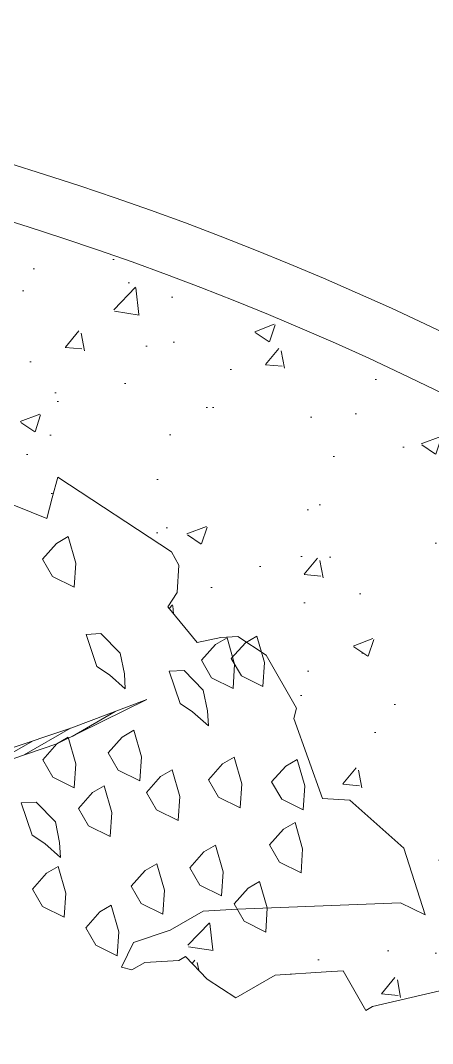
# Model space of a CAD drawing. Header units: metres. Extents: x 12093 to 20303, y 514 to 1412.
# Drawn here: x 19712.587 to 19713.338, y 705.738 to 707.602 of the extents above; entities that cross this region are included whole.
import ezdxf

# ---------------------------------------------------------------- set-up
doc = ezdxf.new("R2010")
doc.units = ezdxf.units.M
for name, color, linetype, lineweight in [('ARBOLES', 52, 'Continuous', 13), ('grass', 64, 'Continuous', 13), ('Layer2', 43, 'Continuous', 20), ('MANZANAS-ORIGINALES', 147, 'Continuous', 9)]:
    doc.layers.add(name, color=color, linetype=linetype, lineweight=lineweight)
pattern_1 = [(50, (19136.99335, 73.14804), (0.36436934, -0.03187817), [0.0381, -0.4191]), (355, (19136.99335, 73.14804), (-0.07048565, 0.38211329), [0.03048, -0.33528]), (100.451, (19137.0237, 73.1454), (0.293885, 0.35023338), [0.03238, -0.35618]), (46.1842, (19136.99335, 73.24964), (0.54215808, -0.08408466), [0.05715, -0.62865]), (96.6356, (19137.03853, 73.24264), (0.47480847, 0.4948511), [0.04857, -0.53427]), (351.184, (19136.99335, 73.24964), (0.4748092, 0.49485024), [0.04572, -0.50292]), (21, (19137.04415, 73.22424), (0.30322976, -0.20453104), [0.0381, -0.4191]), (326, (19137.04415, 73.22424), (0.12360406, 0.36837593), [0.03048, -0.33528]), (71.4514, (19137.06942, 73.2072), (0.42683298, 0.16384572), [0.03238, -0.35618]), (37.5, (19136.99335, 73.14804), (0.006177207, 0.169110078), [0, -0.331216, 0, -0.34036, 0, -0.33655]), (7.5, (19136.99335, 73.14804), (0.133639325, 0.20036115), [0, -0.194056, 0, -0.323596, 0, -0.12827]), (327.5, (19136.88007, 73.14804), (0.27118119, -0.011457488), [0, -0.127, 0, -0.39624, 0, -0.52578]), (317.5, (19136.82927, 73.14804), (0.29625836, 0.05085298), [0, -0.1651, 0, -0.263144, 0, -0.37338])]

# ---------------------------------------------------------------- blocks, each defined once
blk = doc.blocks.new('ghgfghgh')
at = {"layer": 'ARBOLES', "lineweight": 20}
for p, q in [((20002.4707, 664.8002), (20002.3672, 664.7493)), ((20002.3833, 664.7674), (20002.4707, 664.8002)), ((20002.3848, 664.7579), (20002.4344, 664.7866)), ((20002.3091, 664.7424), (20002.3833, 664.7674)), ((20002.3299, 664.7367), (20002.3831, 664.7674)), ((20002.3672, 664.7493), (20002.2559, 664.7116)), ((20002.2863, 664.7219), (20002.3394, 664.7526))]:
    blk.add_line(p, q, dxfattribs=at)
at = {"layer": 'grass'}
for p, q in [((20002.3621, 665.032), (20002.3685, 665.0559)), ((20002.3685, 665.0559), (20002.4989, 664.9698)), ((20002.2635, 665.0456), (20002.3557, 665.0081)), ((20002.3557, 665.0081), (20002.3621, 665.032)), ((20002.3804, 664.9874), (20002.3671, 664.9797)), ((20002.3891, 664.957), (20002.3804, 664.9874)), ((20002.3671, 664.9797), (20002.351, 664.9616)), ((20002.351, 664.9616), (20002.3625, 664.9416)), ((20002.4989, 664.9698), (20002.5076, 664.9546)), ((20002.3873, 664.9294), (20002.3891, 664.957)), ((20002.5076, 664.9546), (20002.5056, 664.9232)), ((20002.3625, 664.9416), (20002.3873, 664.9294)), ((20002.5056, 664.9232), (20002.4949, 664.9069)), ((20002.4949, 664.9069), (20002.5286, 664.8659)), ((20002.4009, 664.8751), (20002.418, 664.8762)), ((20002.4134, 664.8381), (20002.4009, 664.8751)), ((20002.418, 664.8762), (20002.44, 664.8534)), ((20002.5286, 664.8659), (20002.5557, 664.8714)), ((20002.5628, 664.8711), (20002.5495, 664.8634)), ((20002.5557, 664.8714), (20002.5752, 664.8726)), ((20002.5715, 664.8407), (20002.5628, 664.8711)), ((20002.5838, 664.8655), (20002.5677, 664.8473)), ((20002.5752, 664.8726), (20002.6078, 664.8511)), ((20002.5971, 664.8732), (20002.5838, 664.8655)), ((20002.6058, 664.8427), (20002.5971, 664.8732)), ((20002.44, 664.8534), (20002.4449, 664.8296)), ((20002.5495, 664.8634), (20002.5334, 664.8453)), ((20002.5334, 664.8453), (20002.5449, 664.8253)), ((20002.5677, 664.8473), (20002.5792, 664.8274)), ((20002.604, 664.8151), (20002.6058, 664.8427)), ((20002.6078, 664.8511), (20002.6427, 664.7905)), ((20002.4278, 664.8286), (20002.4134, 664.8381)), ((20002.4963, 664.8327), (20002.5134, 664.8337)), ((20002.5089, 664.7956), (20002.4963, 664.8327)), ((20002.5134, 664.8337), (20002.5354, 664.811)), ((20002.5697, 664.813), (20002.5715, 664.8407)), ((20002.4459, 664.8125), (20002.4278, 664.8286)), ((20002.4449, 664.8296), (20002.4459, 664.8125)), ((20002.5449, 664.8253), (20002.5697, 664.813)), ((20002.5792, 664.8274), (20002.604, 664.8151)), ((20002.5354, 664.811), (20002.5403, 664.7872)), ((20002.5232, 664.7862), (20002.5089, 664.7956)), ((20002.5413, 664.7701), (20002.5232, 664.7862)), ((20002.5403, 664.7872), (20002.5413, 664.7701)), ((20002.6427, 664.7905), (20002.6395, 664.7786)), ((20002.6395, 664.7786), (20002.6724, 664.6867)), ((20002.4557, 664.7649), (20002.4424, 664.7572)), ((20002.4644, 664.7345), (20002.4557, 664.7649)), ((20002.3672, 664.7493), (20002.3511, 664.7311)), ((20002.3805, 664.757), (20002.3672, 664.7493)), ((20002.3892, 664.7265), (20002.3805, 664.757)), ((20002.4424, 664.7572), (20002.4263, 664.7391)), ((20002.4263, 664.7391), (20002.4378, 664.7191)), ((20002.3511, 664.7311), (20002.3626, 664.7112)), ((20002.3874, 664.6989), (20002.3892, 664.7265)), ((20002.4626, 664.7069), (20002.4644, 664.7345)), ((20002.5577, 664.7263), (20002.5416, 664.7082)), ((20002.571, 664.734), (20002.5577, 664.7263)), ((20002.5797, 664.7036), (20002.571, 664.734)), ((20002.6434, 664.7315), (20002.6301, 664.7238)), ((20002.6521, 664.701), (20002.6434, 664.7315)), ((20002.4378, 664.7191), (20002.4626, 664.7069)), ((20002.4997, 664.7194), (20002.4864, 664.7117)), ((20002.5084, 664.689), (20002.4997, 664.7194)), ((20002.6301, 664.7238), (20002.614, 664.7056)), ((20002.3626, 664.7112), (20002.3874, 664.6989)), ((20002.4217, 664.701), (20002.4084, 664.6933)), ((20002.4304, 664.6705), (20002.4217, 664.701)), ((20002.4864, 664.7117), (20002.4703, 664.6936)), ((20002.5416, 664.7082), (20002.5531, 664.6882)), ((20002.578, 664.6759), (20002.5797, 664.7036)), ((20002.614, 664.7056), (20002.6255, 664.6857)), ((20002.6503, 664.6734), (20002.6521, 664.701)), ((20002.4084, 664.6933), (20002.3923, 664.6751)), ((20002.4703, 664.6936), (20002.4818, 664.6736)), ((20002.5066, 664.6613), (20002.5084, 664.689)), ((20002.3265, 664.6815), (20002.3437, 664.6825)), ((20002.3391, 664.6444), (20002.3265, 664.6815)), ((20002.3437, 664.6825), (20002.3657, 664.6598)), ((20002.5531, 664.6882), (20002.578, 664.6759)), ((20002.6255, 664.6857), (20002.6503, 664.6734)), ((20002.6724, 664.6867), (20002.7039, 664.6846)), ((20002.7039, 664.6846), (20002.7659, 664.6296)), ((20002.7039, 664.6846), (20002.7039, 664.6846)), ((20002.3923, 664.6751), (20002.4038, 664.6552)), ((20002.4286, 664.6429), (20002.4304, 664.6705)), ((20002.4818, 664.6736), (20002.5066, 664.6613)), ((20002.3657, 664.6598), (20002.3705, 664.636)), ((20002.4038, 664.6552), (20002.4286, 664.6429)), ((20002.6409, 664.6591), (20002.6276, 664.6514)), ((20002.6496, 664.6286), (20002.6409, 664.6591)), ((20002.3534, 664.6349), (20002.3391, 664.6444)), ((20002.6276, 664.6514), (20002.6115, 664.6332)), ((20002.3716, 664.6188), (20002.3534, 664.6349)), ((20002.3705, 664.636), (20002.3716, 664.6188)), ((20002.5496, 664.633), (20002.5363, 664.6253)), ((20002.5583, 664.6025), (20002.5496, 664.633)), ((20002.6115, 664.6332), (20002.623, 664.6133)), ((20002.5363, 664.6253), (20002.5202, 664.6071)), ((20002.6478, 664.601), (20002.6496, 664.6286)), ((20002.7659, 664.6296), (20002.7901, 664.5528)), ((20002.3687, 664.6083), (20002.3555, 664.6007)), ((20002.3775, 664.5779), (20002.3687, 664.6083)), ((20002.4821, 664.6117), (20002.4688, 664.604)), ((20002.4908, 664.5813), (20002.4821, 664.6117)), ((20002.5202, 664.6071), (20002.5317, 664.5872)), ((20002.623, 664.6133), (20002.6478, 664.601)), ((20002.3555, 664.6007), (20002.3393, 664.5825)), ((20002.4688, 664.604), (20002.4527, 664.5859)), ((20002.5565, 664.5749), (20002.5583, 664.6025)), ((20002.4527, 664.5859), (20002.4642, 664.5659)), ((20002.5317, 664.5872), (20002.5565, 664.5749)), ((20002.5869, 664.5836), (20002.5708, 664.5654)), ((20002.6002, 664.5913), (20002.5869, 664.5836)), ((20002.6089, 664.5608), (20002.6002, 664.5913)), ((20002.3393, 664.5825), (20002.3509, 664.5626)), ((20002.3757, 664.5503), (20002.3775, 664.5779)), ((20002.489, 664.5536), (20002.4908, 664.5813)), ((20002.3509, 664.5626), (20002.3757, 664.5503)), ((20002.4299, 664.5639), (20002.4166, 664.5562)), ((20002.4386, 664.5334), (20002.4299, 664.5639)), ((20002.4642, 664.5659), (20002.489, 664.5536)), ((20002.5744, 664.5595), (20002.5354, 664.5571)), ((20002.5708, 664.5654), (20002.5823, 664.5455)), ((20002.7618, 664.5668), (20002.5744, 664.5595)), ((20002.5744, 664.5595), (20002.5744, 664.5595)), ((20002.6072, 664.5332), (20002.6089, 664.5608)), ((20002.7901, 664.5528), (20002.7618, 664.5668)), ((20002.4166, 664.5562), (20002.4005, 664.538)), ((20002.5354, 664.5571), (20002.4976, 664.5353)), ((20002.4005, 664.538), (20002.412, 664.5181)), ((20002.5823, 664.5455), (20002.6072, 664.5332)), ((20002.4368, 664.5058), (20002.4386, 664.5334)), ((20002.4976, 664.5353), (20002.4554, 664.521)), ((20002.412, 664.5181), (20002.4368, 664.5058)), ((20002.4554, 664.521), (20002.4414, 664.4928)), ((20002.4685, 664.4983), (20002.5075, 664.5006)), ((20002.5075, 664.5006), (20002.5151, 664.505)), ((20002.5151, 664.505), (20002.5401, 664.4791)), ((20002.4414, 664.4928), (20002.4534, 664.4896)), ((20002.4534, 664.4896), (20002.4685, 664.4983)), ((20002.5401, 664.4791), (20002.5727, 664.4576)), ((20002.5727, 664.4576), (20002.6181, 664.4838)), ((20002.6181, 664.4838), (20002.6766, 664.4873)), ((20002.6766, 664.4873), (20002.6961, 664.4885)), ((20002.6961, 664.4885), (20002.7223, 664.4431)), ((20002.7298, 664.4475), (20002.8186, 664.4684)), ((20002.7223, 664.4431), (20002.7298, 664.4475))]:
    blk.add_line(p, q, dxfattribs=at)

msp = doc.modelspace()

# ---------------------------------------------------------------- hatches: boundary and pattern name
at = {"layer": 'grass'}
h = msp.add_hatch(dxfattribs=at)
h.set_pattern_fill('AR-CONC', color=256, scale=0.002, style=0)
h.set_pattern_definition(pattern_1)
h.paths.add_polyline_path([(19713.087, 707.0456, 0.029799), (19712.4743, 707.2644), (19712.3622, 706.655), (19712.3777, 706.6413), (19712.3966, 706.6362), (19712.415, 706.7428), (19712.4699, 706.7586), (19712.4889, 706.7535), (19712.6352, 706.694), (19712.6453, 706.7318), (19712.6555, 706.7697), (19712.8623, 706.6331), (19712.8762, 706.6091), (19712.8729, 706.5593), (19712.8559, 706.5334), (19712.9094, 706.4684), (19712.9523, 706.4772), (19712.9667, 706.478)])
h = msp.add_hatch(dxfattribs=at)
h.set_pattern_fill('AR-CONC', color=256, scale=0.002, style=0)
h.set_pattern_definition(pattern_1)
h.paths.add_polyline_path([(19713.9998, 706.5496, 0.047641), (19713.087, 707.0456), (19712.9667, 706.478), (19712.9833, 706.479), (19712.9987, 706.4688), (19713.018, 706.4799), (19713.0264, 706.4505), (19713.035, 706.4449), (19713.0904, 706.3489), (19713.0853, 706.33), (19713.1375, 706.1841), (19713.1874, 706.1809), (19713.2857, 706.0937), (19713.3241, 705.9719), (19713.2793, 705.994), (19713.0368, 705.9845), (19713.034, 705.9408), (19712.9946, 705.9603), (19712.9819, 705.9824), (19712.9202, 705.9787), (19712.8602, 705.944), (19712.853, 705.9416), (19712.8414, 705.8871), (19712.8759, 705.8891), (19712.8879, 705.8961), (19712.9276, 705.855), (19712.9508, 705.8397), (19713.0021, 705.834), (19713.0513, 705.8624), (19713.1441, 705.868), (19713.175, 705.8698), (19713.2088, 705.8113), (19713.241, 705.8077), (19713.3693, 705.8381), (19713.3901, 705.8021), (19713.3914, 705.7912), (19713.7846, 705.7479)])

# ---------------------------------------------------------------- linework, layer by layer
at = {"layer": 'Layer2'}
for radius, start, end in [(5.5636, 33.3513, 78.0007), (5.4636, 33.3368, 77.9972)]:
    msp.add_arc((19710.9463, 702.0188), radius, start, end, dxfattribs=at)
at = {"layer": 'MANZANAS-ORIGINALES'}
for centre, radius, start, end in [((19642.9403, 405.9341), 304.279, 76.754672, 83.883439), ((19642.9585, 406.0744), 303.9876, 76.751542, 83.884028)]:
    msp.add_arc(centre, radius, start, end, dxfattribs=at)

# ---------------------------------------------------------------- block references
at = {"layer": 'Defpoints', "lineweight": 20, "xscale": 1.586003757394792, "yscale": 1.586003757394792, "zscale": 1.586003757394792}
msp.add_blockref('ghgfghgh', (-12011.1761, -348.0114), dxfattribs=at)

doc.saveas('drawing.dxf')
